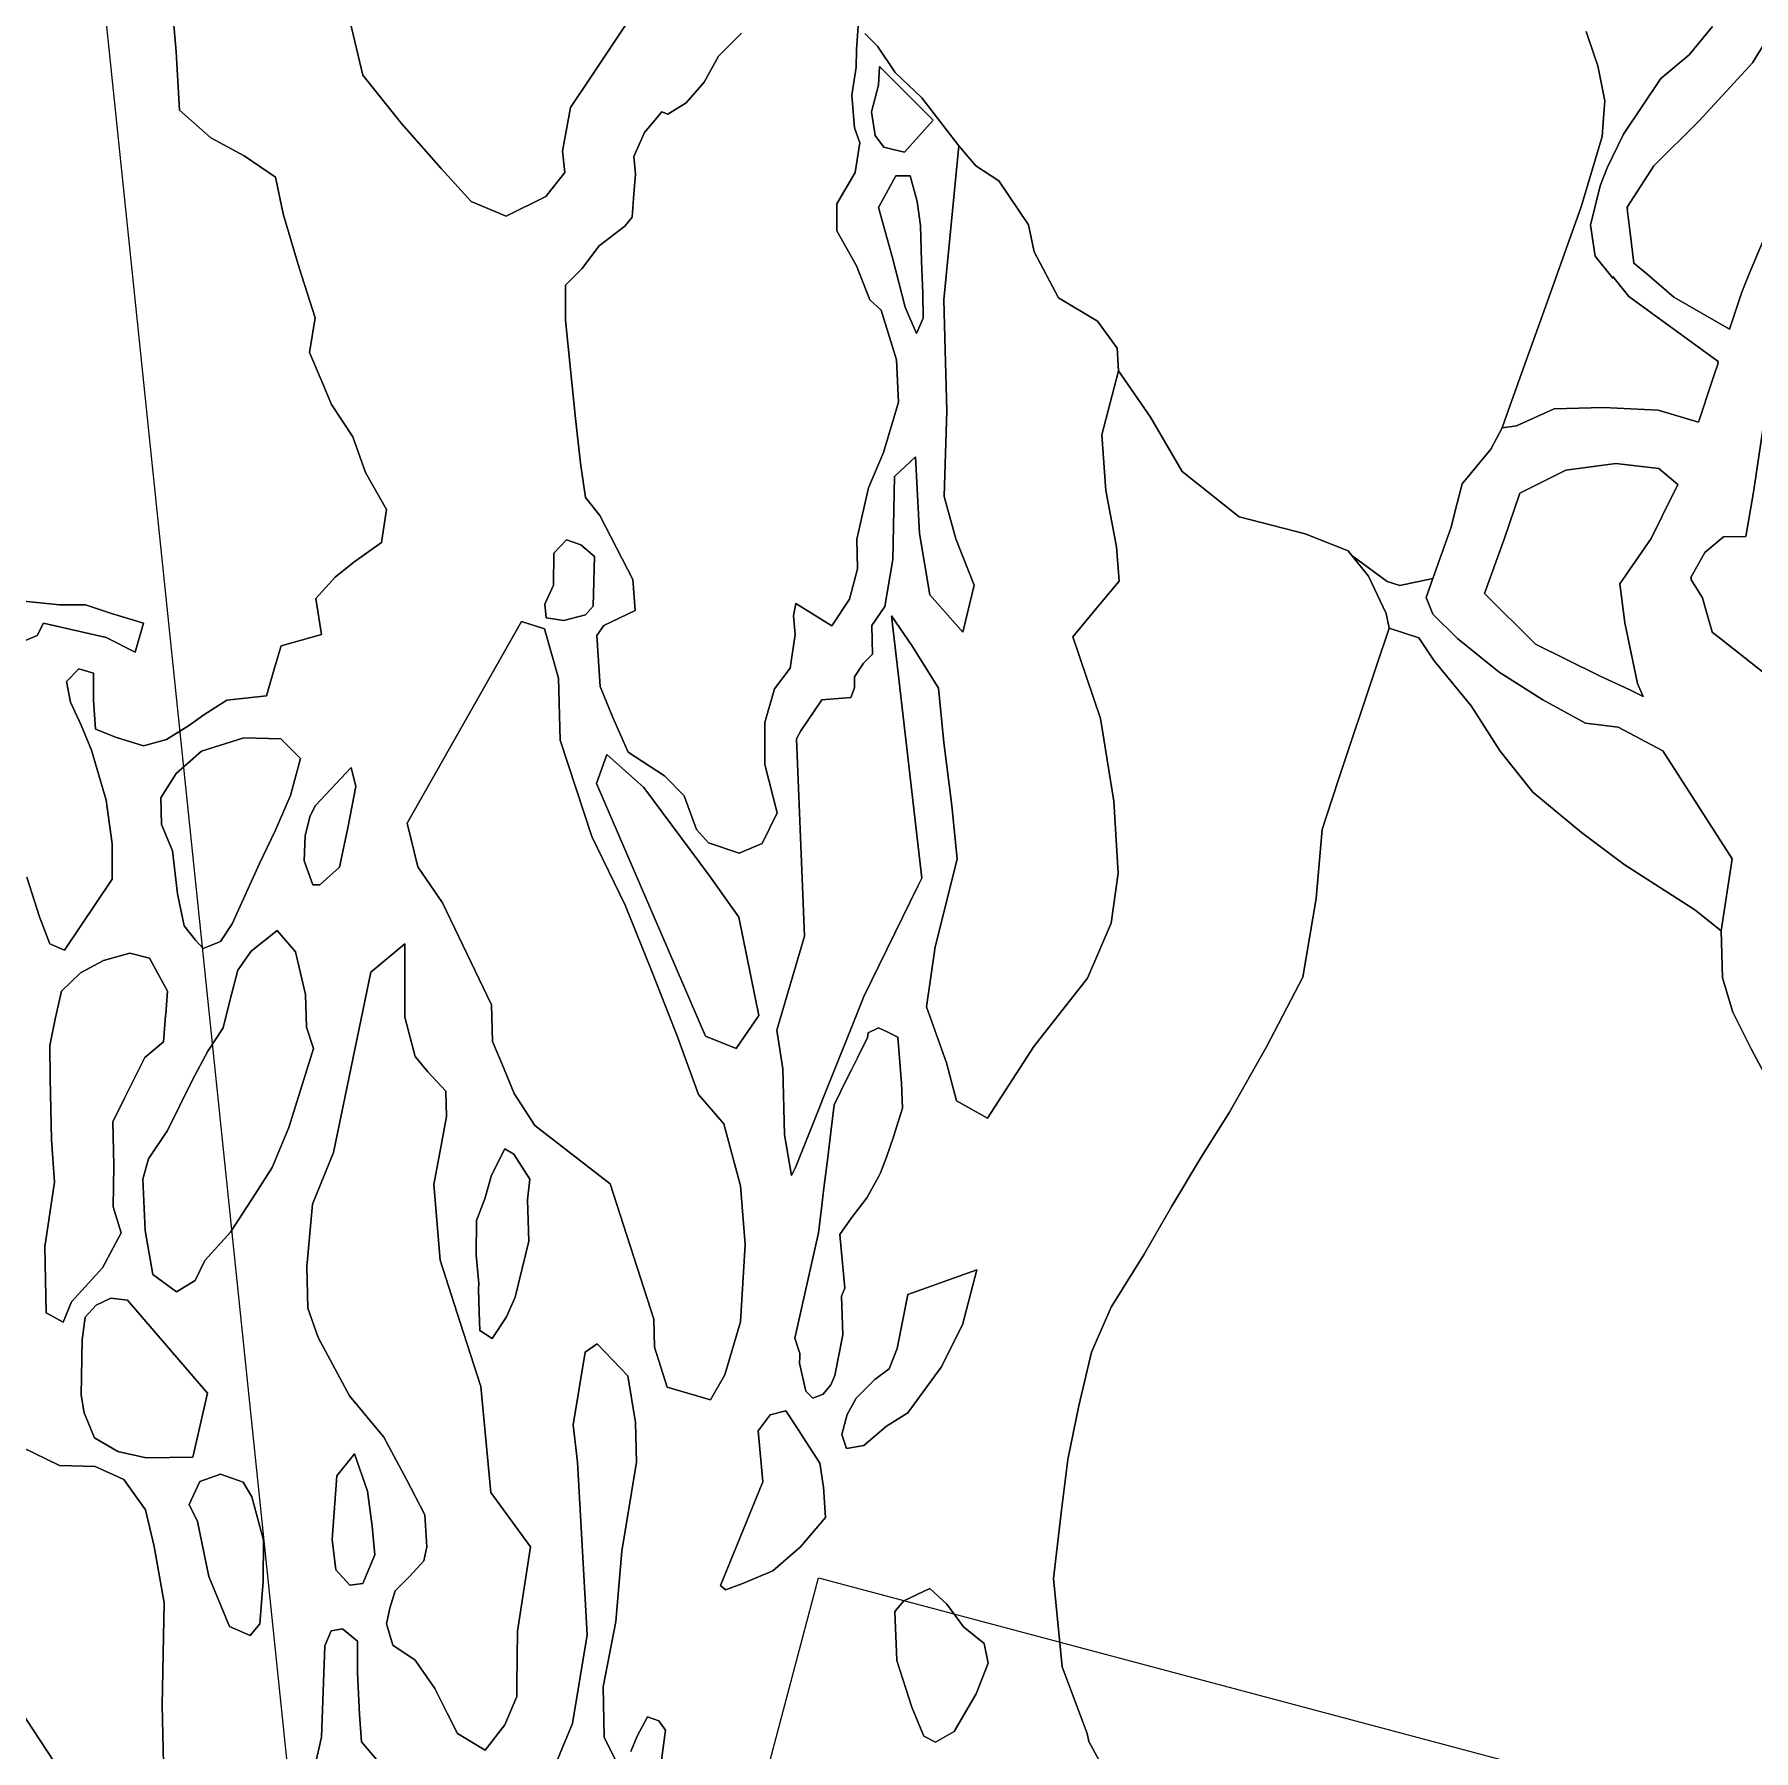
# Model space of a CAD drawing. Header units: inches. Extents: x 288635 to 1232953, y 676945 to 1655780.
# Drawn here: x 568549 to 582383, y 1561270 to 1575081 of the extents above; entities that cross this region are included whole.
import ezdxf

# ---------------------------------------------------------------- set-up
doc = ezdxf.new("R2010")
doc.units = ezdxf.units.IN
doc.header["$MEASUREMENT"] = 0
doc.layers.add('Images', color=7, linetype='Continuous')
picture_1 = doc.add_image_def('image1.jpg', size_in_pixel=(2578, 3749))
picture_2 = doc.add_image_def('image2.jpg', size_in_pixel=(2586, 3753))

msp = doc.modelspace()

# ---------------------------------------------------------------- linework, layer by layer
at = {"color": 1}
for points in [[(573843.6768, 1575966.7151), (573020.821, 1574728.4626), (572862.8752, 1574491.544), (572799.7296, 1574142.0569), (572818.7796, 1573970.6066), (572663.6328, 1573775.9607), (572663.6328, 1573775.9607), (572346.1322, 1573617.2104), (572063.1281, 1573735.6561), (571821.8276, 1574002.3567), (571504.327, 1574364.3074), (571193.1764, 1574751.6582), (571062.6555, 1575293.8592)], [(571062.6555, 1575293.8592), (571193.1764, 1574751.6582), (571504.327, 1574364.3074), (571821.8276, 1574002.3567), (572063.1281, 1573735.6561), (572346.1322, 1573617.2104), (572663.6328, 1573775.9607), (572818.7796, 1573970.6066), (572799.7296, 1574142.0569), (572862.8752, 1574491.544), (573020.821, 1574728.4626), (573843.6768, 1575966.7151)], [(569663.6377, 1575250.0629), (569690.1316, 1574940.9676), (569716.6994, 1574471.2432), (569969.5321, 1574248.8163), (570236.2327, 1574102.766), (570490.2332, 1573931.3156), (570550.1386, 1573637.8041), (570680.7336, 1573201.0642), (570807.7338, 1572801.0134), (570763.2837, 1572521.6128), (570856.4003, 1572302.1238), (570941.0841, 1572102.512), (571112.5344, 1571842.1615), (571214.1346, 1571556.4109), (571383.5777, 1571256.5493), (571341.1349, 1570991.2597), (571118.8844, 1570832.5094), (570970.2749, 1570712.8132), (570814.0838, 1570540.4088), (570814.0838, 1570540.4088), (570859.8719, 1570251.6424), (570534.073, 1570159.5973), (570483.7809, 1569991.957), (570416.7248, 1569757.2605), (570098.2081, 1569723.7324), (569913.8038, 1569606.3842), (569796.4555, 1569522.564), (569612.0512, 1569405.2158), (569427.6468, 1569354.9237), (569209.7144, 1569421.9798), (569042.074, 1569489.036), (569025.31, 1569723.7324), (569025.31, 1569941.6649), (568907.9618, 1569975.1929), (568807.3776, 1569874.6087), (568840.9056, 1569706.9684), (568924.7258, 1569522.564), (569008.546, 1569321.3956), (569125.8942, 1568919.0588), (569176.1863, 1568567.0141), (569176.1863, 1568282.0255), (568790.6135, 1567712.0484), (568673.2653, 1567762.3405), (568589.4451, 1567980.2729), (568488.8609, 1568298.7896)], [(568488.8609, 1568298.7896), (568589.4451, 1567980.2729), (568673.2653, 1567762.3405), (568790.6135, 1567712.0484), (569176.1863, 1568282.0255), (569176.1863, 1568567.0141), (569125.8942, 1568919.0588), (569008.546, 1569321.3956), (568924.7258, 1569522.564), (568840.9056, 1569706.9684), (568807.3776, 1569874.6087), (568907.9618, 1569975.1929), (569025.31, 1569941.6649), (569025.31, 1569723.7324), (569042.074, 1569489.036), (569209.7144, 1569421.9798), (569427.6468, 1569354.9237), (569612.0512, 1569405.2158), (569796.4555, 1569522.564), (569913.8038, 1569606.3842), (570098.2081, 1569723.7324), (570416.7248, 1569757.2605), (570483.7809, 1569991.957), (570534.073, 1570159.5973), (570859.8719, 1570251.6424), (570814.0838, 1570540.4088), (570970.2749, 1570712.8132), (571118.8844, 1570832.5094), (571341.1349, 1570991.2597), (571383.5777, 1571256.5493), (571214.1346, 1571556.4109), (571112.5344, 1571842.1615), (570941.0841, 1572102.512), (570856.4003, 1572302.1238), (570763.2837, 1572521.6128), (570807.7338, 1572801.0134), (570680.7336, 1573201.0642), (570550.1386, 1573637.8041), (570490.2332, 1573931.3156), (570236.2327, 1574102.766), (569969.5321, 1574248.8163), (569716.6994, 1574471.2432), (569690.1316, 1574940.9676), (569663.6377, 1575250.0629)], [(575183.1132, 1575225.6216), (575163.3102, 1574956.2344), (575162.0402, 1574816.7458), (575128.1734, 1574592.3787), (575128.1734, 1574592.3787), (575149.3401, 1574329.9115), (575191.6735, 1574207.1446), (575153.5735, 1573970.0774), (575006.6533, 1573716.0769), (575006.6533, 1573499.224), (575165.6385, 1573218.7651), (575270.5948, 1572944.5954), (575363.8415, 1572861.7094), (575485.785, 1572463.1136), (575501.66, 1572120.2129), (575381.0098, 1571716.9871), (575260.3595, 1571431.2365), (575168.2843, 1571018.4857), (575171.4593, 1570780.3602), (575107.9592, 1570535.8847), (574966.9657, 1570321.7044), (574676.9416, 1570502.2958), (574657.0978, 1570403.0768), (574670.327, 1570250.9411), (574630.6394, 1569979.7427), (574504.9621, 1569814.3777), (574425.5869, 1569543.1793), (574425.5869, 1569205.8349), (574524.8059, 1568815.5737), (574405.7431, 1568570.8336), (574220.5344, 1568491.4584), (573974.7763, 1568575.4509), (573876.5754, 1568683.2817), (573777.3564, 1568954.4802), (573618.6061, 1569113.2305), (573327.5639, 1569305.0538), (573203.6861, 1569584.6665), (573102.6676, 1569834.2215), (573075.4086, 1570242.6554), (573130.419, 1570325.171), (573384.3637, 1570445.4351), (573364.0436, 1570694.3556), (573231.9634, 1570948.3561), (573099.1555, 1571207.8705), (572982.5868, 1571353.5814), (572942.8992, 1571631.3945), (572903.2116, 1571988.5827), (572863.524, 1572385.4585), (572823.8365, 1572782.3343), (572823.8365, 1573062.3812), (572954.5736, 1573194.6731), (573094.8031, 1573379.8818), (573300.0874, 1573536.3983), (573359.3869, 1573610.0698), (573372.6161, 1573797.9243), (573385.8453, 1573956.6747), (573373.3251, 1574098.0589), (573458.8377, 1574290.4623), (573598.531, 1574458.0942), (573645.1375, 1574438.2173), (573793.3045, 1574530.8216), (573938.8256, 1574697.5095), (574055.2425, 1574906.5307), (574237.8054, 1575091.7394)], [(574237.8054, 1575091.7394), (574055.2425, 1574906.5307), (573938.8256, 1574697.5095), (573793.3045, 1574530.8216), (573645.1375, 1574438.2173), (573598.531, 1574458.0942), (573458.8377, 1574290.4623), (573373.3251, 1574098.0589), (573385.8453, 1573956.6747), (573372.6161, 1573797.9243), (573359.3869, 1573610.0698), (573300.0874, 1573536.3983), (573094.8031, 1573379.8818), (572954.5736, 1573194.6731), (572823.8365, 1573062.3812), (572823.8365, 1572782.3343), (572863.524, 1572385.4585), (572903.2116, 1571988.5827), (572942.8992, 1571631.3945), (572982.5868, 1571353.5814), (573099.1555, 1571207.8705), (573231.9634, 1570948.3561), (573364.0436, 1570694.3556), (573384.3637, 1570445.4351), (573130.419, 1570325.171), (573075.4086, 1570242.6554), (573102.6676, 1569834.2215), (573203.6861, 1569584.6665), (573327.5639, 1569305.0538), (573618.6061, 1569113.2305), (573777.3564, 1568954.4802), (573876.5754, 1568683.2817), (573974.7763, 1568575.4509), (574220.5344, 1568491.4584), (574405.7431, 1568570.8336), (574524.8059, 1568815.5737), (574425.5869, 1569205.8349), (574425.5869, 1569543.1793), (574504.9621, 1569814.3777), (574630.6394, 1569979.7427), (574670.327, 1570250.9411), (574657.0978, 1570403.0768), (574676.9416, 1570502.2958), (574966.9657, 1570321.7044), (575107.9592, 1570535.8847), (575171.4593, 1570780.3602), (575168.2843, 1571018.4857), (575260.3595, 1571431.2365), (575381.0098, 1571716.9871), (575501.66, 1572120.2129), (575485.785, 1572463.1136), (575363.8415, 1572861.7094), (575270.5948, 1572944.5954), (575165.6385, 1573218.7651), (575006.6533, 1573499.224), (575006.6533, 1573716.0769), (575153.5735, 1573970.0774), (575191.6735, 1574207.1446), (575149.3401, 1574329.9115), (575128.1734, 1574592.3787), (575162.0402, 1574816.7458), (575163.3102, 1574956.2344), (575183.1132, 1575225.6216)], [(582504.4493, 1566652.1278), (582363.4169, 1566916.383), (582215.616, 1567212.7983), (582131.5405, 1567488.1087), (582121.6829, 1567866.9286), (582209.2623, 1568444.9581), (581652.9868, 1569316.6383), (581292.797, 1569505.4253), (581030.8965, 1569537.6124), (580686.8576, 1569726.7016), (580336.3639, 1569947.7173), (579999.0194, 1570218.9158), (579801.6246, 1570413.9689), (579747.1055, 1570548.886), (579801.629, 1570701.8468), (579948.8843, 1571114.9583), (579977.1261, 1571225.348), (580038.5114, 1571465.2871), (580269.7809, 1571742.7944), (580360.6316, 1571915.8339), (580475.2179, 1571931.3188), (580777.7941, 1572067.1602), (581174.6699, 1572077.7436), (581613.8791, 1572056.5769), (581938.7374, 1571959.8311), (582049.9996, 1572293.6177), (582063.4238, 1572333.8903), (582097.4877, 1572436.0821), (582093.8708, 1572438.7124), (582097.4877, 1572449.563), (581970.14, 1572542.1726), (581378.9286, 1572972.1124), (581249.7531, 1573133.2019), (581252.1465, 1573116.7363), (581249.7531, 1573119.721), (581109.0531, 1573295.1821), (581071.7009, 1573544.5515), (581149.3455, 1573861.8581), (581205.0358, 1574008.1148), (581337.0502, 1574277.3593), (581635.1834, 1574726.3551), (581863.7839, 1574916.8555), (582052.3992, 1575145.015)], [(575230.9378, 1575088.8438), (575332.538, 1574985.5503), (575476.4716, 1574775.5765), (575689.8609, 1574569.7816), (575988.7231, 1574182.9899), (575866.4816, 1572944.786), (575877.7472, 1572539.3498), (575891.266, 1572052.8261), (575869.8738, 1571362.4579), (575965.0192, 1571022.3246), (576112.493, 1570649.3675), (576020.2082, 1570269.7486), (575754.7583, 1570570.8721), (575672.4559, 1571065.6119), (575638.1993, 1571681.6587), (575471.2257, 1571522.7694), (575455.5331, 1570853.9181), (575393.5073, 1570477.9356), (575288.6849, 1570322.7949), (575292.1321, 1570092.8523), (575220.6945, 1570021.4146), (575149.2568, 1569910.2894), (575149.2568, 1569822.9767), (575117.5068, 1569743.6016), (574885.6452, 1569726.2829), (574716.4359, 1569475.8474), (574682.4457, 1569411.9835), (574745.9458, 1567824.4804), (574522.4605, 1567068.0686), (574571.1411, 1566755.1268), (574584.6177, 1566224.3405), (574640.1122, 1565898.3099), (574673.76, 1565962.7443), (574861.5835, 1566431.701), (574894.487, 1566513.9268), (575118.5744, 1567074.5333), (575145.4221, 1567141.6876), (575197.2347, 1567271.4308), (575224.2527, 1567338.5224), (575657.9973, 1568225.7273), (575689.981, 1568290.9946), (575500.2164, 1569940.9584), (575447.1103, 1570402.7047), (575616.2011, 1570155.4432), (575822.9432, 1569820.9209), (575867.3932, 1569382.7701), (575930.8934, 1568874.7691), (575975.3435, 1568442.9682), (575797.5431, 1567738.1168), (575727.693, 1567255.5158), (575889.3729, 1566805.6606), (575968.9935, 1566498.5943), (576218.7606, 1566358.894), (576591.2947, 1566934.6285), (577023.0956, 1567484.9629), (577213.5959, 1567929.4638), (577268.6294, 1568331.6313), (577234.7626, 1568911.5991), (577128.9291, 1569576.2338), (576905.2423, 1570231.6038), (577124.9148, 1570498.2008), (577277.0961, 1570681.136), (577255.9294, 1570956.3032), (577171.2625, 1571409.2708), (577138.8196, 1571859.4398), (577273.5022, 1572373.1977), (577531.2866, 1572001.2048), (577785.2871, 1571564.3239), (578242.488, 1571198.5632), (578775.8891, 1571061.4029), (579121.3298, 1570924.2426), (579150.4944, 1570887.7869), (579283.8901, 1570721.0422), (579426.1304, 1570421.3216), (579449.7053, 1570303.4694), (579345.9438, 1569991.5142), (579043.965, 1569083.6258), (578946.1369, 1568789.5091), (578910.6851, 1568681.5068), (578864.2047, 1568127.6378), (578756.2545, 1567492.6365), (578464.1539, 1566933.8354), (578165.7033, 1566406.7844), (577937.1028, 1566044.8337), (577702.1524, 1565651.1329), (577479.9019, 1565263.7821), (577213.2014, 1564838.3312), (577054.4511, 1564476.3805), (576952.8509, 1564044.5797), (576863.9507, 1563612.7788), (576814.0297, 1563203.9445), (576749.6504, 1562653.9269), (576819.5006, 1561942.7254), (577021.1359, 1561408.5913), (577032.7135, 1561343.7568), (577365.7644, 1560730.3828)], [(581035.2421, 1575104.1714), (581103.1689, 1574905.2428), (581129.885, 1574827.0028), (581140.8017, 1574774.0578), (581187.0246, 1574545.9829), (581178.3256, 1574443.7708), (581164.25, 1574259.8702), (580996.07, 1573692.8792), (580805.6557, 1573160.5637), (580694.8414, 1572850.7751), (580683.9825, 1572822.5921), (580542.1625, 1572428.0901), (580398.2305, 1572021.9329), (580360.6316, 1571915.8339), (580269.7809, 1571742.7944), (580038.5114, 1571465.2871), (579977.1261, 1571225.348), (579948.8843, 1571114.9583), (579801.629, 1570701.8468), (579801.629, 1570701.8468), (579535.4459, 1570645.4136), (579433.8457, 1570679.2803), (579150.4944, 1570887.7869), (579121.3298, 1570924.2426), (578775.8891, 1571061.4029), (578242.488, 1571198.5632), (577785.2871, 1571564.3239), (577531.2866, 1572001.2048), (577273.5022, 1572373.1977), (577262.046, 1572554.9259), (577104.5657, 1572773.3663), (576789.6051, 1572961.3267), (576593.2533, 1573330.6639), (576547.6889, 1573547.355), (576310.792, 1573903.4121), (576124.6369, 1574022.1026), (575988.7231, 1574182.9899), (575689.8609, 1574569.7816), (575476.4716, 1574775.5765), (575332.538, 1574985.5503), (575230.9378, 1575088.8438)], [(582494.3829, 1575048.6207), (582372.7056, 1574851.7161), (582349.475, 1574826.4357), (581940.9047, 1574381.8152), (581579.5303, 1574022.3286), (581366.2286, 1573689.6638), (581367.6302, 1573678.3688), (581366.2286, 1573676.1829), (581389.9816, 1573484.762), (581420.2037, 1573241.207), (581522.9511, 1573152.7018), (581522.9511, 1573152.7018), (581740.8793, 1572964.9815), (582188.7466, 1572709.8588), (582287.9881, 1573007.5832), (582347.9284, 1573152.7018), (582469.3856, 1573446.7561)], [(582465.8391, 1571953.6409), (582381.1723, 1571398.0148), (582320.4907, 1571038.982), (582139.4559, 1571037.2517), (581990.6275, 1570911.5744), (581878.1794, 1570709.8292), (581882.1301, 1570703.4363), (581878.1794, 1570696.3483), (581970.401, 1570547.1158), (581970.4874, 1570546.9533), (582003.4177, 1570431.6973), (582025.0351, 1570356.0364), (582045.9244, 1570282.924), (582049.8626, 1570269.1402), (582121.6789, 1570212.713), (582605.4816, 1569832.5814)], [(568170.3443, 1570075.7771), (568572.6811, 1570243.4175), (568622.9732, 1570344.0017), (569125.8942, 1570226.6534), (569360.5907, 1570109.3052), (569427.6468, 1570344.0017), (569169.4305, 1570419.7586), (568959.8801, 1570489.6087), (568750.3297, 1570489.6087), (568596.9631, 1570505.1432), (568462.9917, 1570518.7131)], [(568462.9917, 1570518.7131), (568596.9631, 1570505.1432), (568750.3297, 1570489.6087), (568959.8801, 1570489.6087), (569169.4305, 1570419.7586), (569427.6468, 1570344.0017), (569360.5907, 1570109.3052), (569125.8942, 1570226.6534), (568622.9732, 1570344.0017), (568572.6811, 1570243.4175), (568170.3443, 1570075.7771)], [(577365.7644, 1560730.3828), (577032.7135, 1561343.7568), (577021.1359, 1561408.5913), (576819.5006, 1561942.7254), (576749.6504, 1562653.9269), (576814.0297, 1563203.9445), (576863.9507, 1563612.7788), (576952.8509, 1564044.5797), (577054.4511, 1564476.3805), (577213.2014, 1564838.3312), (577479.9019, 1565263.7821), (577702.1524, 1565651.1329), (577937.1028, 1566044.8337), (578165.7033, 1566406.7844), (578464.1539, 1566933.8354), (578756.2545, 1567492.6365), (578864.2047, 1568127.6378), (578910.6851, 1568681.5068), (578946.1369, 1568789.5091), (579043.965, 1569083.6258), (579345.9438, 1569991.5142), (579449.7053, 1570303.4694), (579688.1334, 1570225.5304), (579811.7153, 1570039.175), (580111.4676, 1569676.5189), (580342.9785, 1569312.7161), (580607.5623, 1568981.9863), (580997.8235, 1568657.871), (581341.7825, 1568399.9018), (581910.6378, 1568036.0989), (582121.6829, 1567866.9286), (582131.5405, 1567488.1087), (582215.616, 1567212.7983), (582363.4169, 1566916.383), (582504.4493, 1566652.1278)], [(572680.9161, 1561010.3958), (572879.354, 1561486.6467), (572998.4167, 1562201.0232), (572919.0416, 1563590.0884), (572885.109, 1563891.0644), (572980.3592, 1564475.2655), (573077.7919, 1564542.5903), (573323.2599, 1564284.7651), (573386.76, 1563910.1144), (573395.2925, 1563590.0884), (573276.2298, 1562875.712), (573228.9847, 1562308.7716), (573126.4095, 1561782.8601), (573132.7595, 1561376.4593), (573132.7595, 1561376.4593), (573221.6597, 1561198.659)], [(573221.6597, 1561198.659), (573132.7595, 1561376.4593), (573126.4095, 1561782.8601), (573228.9847, 1562308.7716), (573276.2298, 1562875.712), (573395.2925, 1563590.0884), (573386.76, 1563910.1144), (573323.2599, 1564284.7651), (573077.7919, 1564542.5903), (572980.3592, 1564475.2655), (572885.109, 1563891.0644), (572919.0416, 1563590.0884), (572998.4167, 1562201.0232), (572879.354, 1561486.6467), (572680.9161, 1561010.3958)], [(568707.334, 1561179.8577), (568482.4075, 1561523.4826), (568117.2817, 1562293.4216), (567680.7184, 1563166.5484), (567529.9056, 1563571.3617), (567617.2182, 1563706.2994), (567895.0313, 1563809.4872), (568252.2195, 1563777.7371), (568442.7199, 1563714.237), (568752.283, 1563563.4242), (569038.0336, 1563555.4866), (569268.2215, 1563452.2989), (569442.8469, 1563206.2359), (569514.2845, 1562912.5479), (569593.6597, 1562460.1095), (569577.7847, 1561634.6078), (569593.6597, 1560928.1689)], [(569593.6597, 1560928.1689), (569577.7847, 1561634.6078), (569593.6597, 1562460.1095), (569514.2845, 1562912.5479), (569442.8469, 1563206.2359), (569268.2215, 1563452.2989), (569038.0336, 1563555.4866), (568752.283, 1563563.4242), (568442.7199, 1563714.237), (568252.2195, 1563777.7371), (567895.0313, 1563809.4872), (567617.2182, 1563706.2994), (567529.9056, 1563571.3617), (567680.7184, 1563166.5484), (568117.2817, 1562293.4216), (568482.4075, 1561523.4826), (568707.334, 1561179.8577)], [(573348.6599, 1561262.1591), (573398.6366, 1561385.7999), (573482.0102, 1561541.5597), (573574.647, 1561509.0072), (573628.0605, 1561433.6094), (573596.3104, 1561192.309)], [(573596.3104, 1561192.309), (573628.0605, 1561433.6094), (573574.647, 1561509.0072), (573574.647, 1561509.0072), (573482.0102, 1561541.5597), (573398.6366, 1561385.7999), (573348.6599, 1561262.1591)]]:
    msp.add_lwpolyline(points, dxfattribs=at)
at = {"color": 1, "ltscale": 3}
for points in [[(582052.3992, 1575145.015), (581863.7839, 1574916.8555), (581635.1834, 1574726.3551), (581337.0502, 1574277.3593), (581205.0358, 1574008.1148), (581149.3455, 1573861.8581), (581071.7009, 1573544.5515), (581109.0531, 1573295.1821), (581249.7531, 1573119.721), (581252.1465, 1573116.7363), (581249.7531, 1573133.2019), (581378.9286, 1572972.1124), (581970.14, 1572542.1726), (582097.4877, 1572449.563), (582093.8708, 1572438.7124), (582097.4877, 1572436.0821), (582063.4238, 1572333.8903), (582049.9996, 1572293.6177), (581938.7374, 1571959.8311), (581613.8791, 1572056.5769), (581174.6699, 1572077.7436), (580777.7941, 1572067.1602), (580475.2179, 1571931.3188), (580360.6316, 1571915.8339), (580398.2305, 1572021.9329), (580542.1625, 1572428.0901), (580683.9825, 1572822.5921), (580694.8414, 1572850.7751), (580805.6557, 1573160.5637), (580996.07, 1573692.8792), (581164.25, 1574259.8702), (581178.3256, 1574443.7708), (581187.0246, 1574545.9829), (581140.8017, 1574774.0578), (581129.885, 1574827.0028), (581103.1689, 1574905.2428), (581035.2421, 1575104.1714)], [(582469.3856, 1573446.7561), (582347.9284, 1573152.7018), (582287.9881, 1573007.5832), (582188.7466, 1572709.8588), (581740.8793, 1572964.9815), (581522.9511, 1573152.7018), (581420.2037, 1573241.207), (581389.9816, 1573484.762), (581366.2286, 1573676.1829), (581367.6302, 1573678.3688), (581366.2286, 1573689.6638), (581579.5303, 1574022.3286), (581940.9047, 1574381.8152), (582349.475, 1574826.4357), (582372.7056, 1574851.7161), (582494.3829, 1575048.6207)], [(582605.4816, 1569832.5814), (582121.6789, 1570212.713), (582049.8626, 1570269.1402), (582045.9244, 1570282.924), (582025.0351, 1570356.0364), (582003.4177, 1570431.6973), (581970.4874, 1570546.9533), (581970.401, 1570547.1158), (581878.1794, 1570696.3483), (581882.1301, 1570703.4363), (581878.1794, 1570709.8292), (581990.6275, 1570911.5744), (582139.4559, 1571037.2517), (582320.4907, 1571038.982), (582381.1723, 1571398.0148), (582465.8391, 1571953.6409)]]:
    msp.add_lwpolyline(points, dxfattribs=at)
at = {"color": 1}
for points in [[(575782.4703, 1574391.5448), (575550.318, 1574134.4009), (575471.4194, 1574153.1823), (575385.6664, 1574173.5953), (575313.6996, 1574266.7289), (575286.1829, 1574457.2292), (575342.6857, 1574671.0427), (575349.683, 1574823.4133), (575782.4703, 1574391.5448)], [(575782.4703, 1574391.5448), (575349.683, 1574823.4133), (575342.6857, 1574671.0427), (575286.1829, 1574457.2292), (575313.6996, 1574266.7289), (575385.6664, 1574173.5953), (575471.4194, 1574153.1823), (575550.318, 1574134.4009), (575782.4703, 1574391.5448)], [(577124.9148, 1570498.2008), (576905.2423, 1570231.6038), (577128.9291, 1569576.2338), (577234.7626, 1568911.5991), (577268.6294, 1568331.6313), (577213.5959, 1567929.4638), (577023.0956, 1567484.9629), (576591.2947, 1566934.6285), (576218.7606, 1566358.894), (575968.9935, 1566498.5943), (575889.3729, 1566805.6606), (575727.693, 1567255.5158), (575797.5431, 1567738.1168), (575975.3435, 1568442.9682), (575930.8934, 1568874.7691), (575867.3932, 1569382.7701), (575822.9432, 1569820.9209), (575616.2011, 1570155.4432), (575447.1103, 1570402.7047), (575500.2164, 1569940.9584), (575689.981, 1568290.9946), (575657.9973, 1568225.7273), (575224.2527, 1567338.5224), (575197.2347, 1567271.4308), (575145.4221, 1567141.6876), (575118.5744, 1567074.5333), (574894.487, 1566513.9268), (574861.5835, 1566431.701), (574673.76, 1565962.7443), (574640.1122, 1565898.3099), (574584.6177, 1566224.3405), (574571.1411, 1566755.1268), (574522.4605, 1567068.0686), (574745.9458, 1567824.4804), (574682.4457, 1569411.9835), (574716.4359, 1569475.8474), (574885.6452, 1569726.2829), (575117.5068, 1569743.6016), (575149.2568, 1569822.9767), (575149.2568, 1569910.2894), (575220.6945, 1570021.4146), (575292.1321, 1570092.8523), (575288.6849, 1570322.7949), (575393.5073, 1570477.9356), (575455.5331, 1570853.9181), (575471.2257, 1571522.7694), (575638.1993, 1571681.6587), (575672.4559, 1571065.6119), (575754.7583, 1570570.8721), (576020.2082, 1570269.7486), (576112.493, 1570649.3675), (575965.0192, 1571022.3246), (575869.8738, 1571362.4579), (575891.266, 1572052.8261), (575877.7472, 1572539.3498), (575866.4816, 1572944.786), (575988.7231, 1574182.9899), (576124.6369, 1574022.1026), (576310.792, 1573903.4121), (576547.6889, 1573547.355), (576593.2533, 1573330.6639), (576789.6051, 1572961.3267), (577104.5657, 1572773.3663), (577262.046, 1572554.9259), (577273.5022, 1572373.1977), (577138.8196, 1571859.4398), (577171.2625, 1571409.2708), (577255.9294, 1570956.3032), (577277.0961, 1570681.136), (577124.9148, 1570498.2008)], [(575700.2199, 1572797.5196), (575647.3032, 1572673.1652), (575557.3446, 1572884.8323), (575454.1569, 1573281.7081), (575342.238, 1573688.6381), (575481.9382, 1573942.6386), (575597.0322, 1573943.1677), (575652.5948, 1573736.7923), (575679.0532, 1573543.6461), (575686.9907, 1573255.2497), (575697.5741, 1572998.6034), (575700.2199, 1572797.5196)], [(575652.5948, 1573736.7923), (575597.0322, 1573943.1677), (575481.9382, 1573942.6386), (575342.238, 1573688.6381), (575454.1569, 1573281.7081), (575557.3446, 1572884.8323), (575647.3032, 1572673.1652), (575700.2199, 1572797.5196), (575697.5741, 1572998.6034), (575686.9907, 1573255.2497), (575679.0532, 1573543.6461), (575652.5948, 1573736.7923)], [(581386.9275, 1569805.17), (581494.2365, 1569753.2017), (581448.4847, 1569856.3747), (581347.8453, 1570346.0634), (581305.5119, 1570658.2724), (581559.5124, 1571023.3981), (581644.1793, 1571198.0235), (581772.0495, 1571459.7676), (581619.5956, 1571588.1373), (581273.5278, 1571627.5903), (580872.1462, 1571574.9081), (580501.7288, 1571389.6994), (580376.0514, 1571019.282), (580217.3011, 1570582.7186), (580627.4061, 1570172.6136), (581136.73, 1569921.259), (581386.9275, 1569805.17)], [(581448.4847, 1569856.3747), (581494.2365, 1569753.2017), (581386.9275, 1569805.17), (581136.73, 1569921.259), (580627.4061, 1570172.6136), (580217.3011, 1570582.7186), (580376.0514, 1571019.282), (580501.7288, 1571389.6994), (580872.1462, 1571574.9081), (581273.5278, 1571627.5903), (581619.5956, 1571588.1373), (581772.0495, 1571459.7676), (581644.1793, 1571198.0235), (581559.5124, 1571023.3981), (581305.5119, 1570658.2724), (581347.8453, 1570346.0634), (581448.4847, 1569856.3747)], [(572983.0429, 1570409.8751), (572810.3225, 1570364.155), (572722.2237, 1570376.7405), (572668.0822, 1570384.475), (572657.9222, 1570496.2352), (572725.4029, 1570648.4404), (572728.4091, 1570905.3647), (572830.6426, 1571014.3963), (572947.4828, 1570973.7562), (573056.5143, 1570878.8598), (573044.7854, 1570480.0757), (572983.0429, 1570409.8751)], [(572722.2237, 1570376.7405), (572810.3225, 1570364.155), (572983.0429, 1570409.8751), (573044.7854, 1570480.0757), (573056.5143, 1570878.8598), (572947.4828, 1570973.7562), (572830.6426, 1571014.3963), (572728.4091, 1570905.3647), (572725.4029, 1570648.4404), (572657.9222, 1570496.2352), (572668.0822, 1570384.475), (572722.2237, 1570376.7405)], [(579433.8457, 1570679.2803), (579535.4459, 1570645.4136), (579801.629, 1570701.8468), (579747.1055, 1570548.886), (579801.6246, 1570413.9689), (579999.0194, 1570218.9158), (580336.3639, 1569947.7173), (580686.8576, 1569726.7016), (581030.8965, 1569537.6124), (581292.797, 1569505.4253), (581652.9868, 1569316.6383), (582209.2623, 1568444.9581), (582121.6829, 1567866.9286), (581910.6378, 1568036.0989), (581341.7825, 1568399.9018), (580997.8235, 1568657.871), (580607.5623, 1568981.9863), (580342.9785, 1569312.7161), (580111.4676, 1569676.5189), (579811.7153, 1570039.175), (579688.1334, 1570225.5304), (579449.7053, 1570303.4694), (579426.1304, 1570421.3216), (579283.8901, 1570721.0422), (579150.4944, 1570887.7869), (579433.8457, 1570679.2803)], [(574105.7779, 1564293.4367), (573989.5217, 1564092.1922), (573640.271, 1564193.7924), (573538.6708, 1564517.643), (573533.7807, 1564742.6177), (573182.6949, 1565830.9837), (572575.5036, 1566300.177), (572409.5592, 1566558.5636), (572309.5682, 1566797.936), (572234.9339, 1566976.6061), (572227.5194, 1567271.9211), (571833.3172, 1568093.1757), (571633.667, 1568381.1936), (571548.4236, 1568734.1862), (572468.3185, 1570355.3677), (572654.4316, 1570296.4721), (572765.5568, 1569899.5963), (572780.2698, 1569402.1832), (573033.947, 1568627.0583), (573303.7204, 1568073.6502), (573525.9708, 1567521.199), (573722.8212, 1567013.198), (573894.2715, 1566549.6471), (574097.472, 1566314.6966), (574231.1681, 1565815.7109), (574268.9223, 1565343.1447), (574230.8222, 1564720.8434), (574105.7779, 1564293.4367)], [(572468.3185, 1570355.3677), (571548.4236, 1568734.1862), (571633.667, 1568381.1936), (571833.3172, 1568093.1757), (572227.5194, 1567271.9211), (572234.9339, 1566976.6061), (572309.5682, 1566797.936), (572409.5592, 1566558.5636), (572575.5036, 1566300.177), (573182.6949, 1565830.9837), (573533.7807, 1564742.6177), (573538.6708, 1564517.643), (573640.271, 1564193.7924), (573989.5217, 1564092.1922), (574105.7779, 1564293.4367), (574230.8222, 1564720.8434), (574268.9223, 1565343.1447), (574231.1681, 1565815.7109), (574097.472, 1566314.6966), (573894.2715, 1566549.6471), (573722.8212, 1567013.198), (573525.9708, 1567521.199), (573303.7204, 1568073.6502), (573033.947, 1568627.0583), (572780.2698, 1569402.1832), (572765.5568, 1569899.5963), (572654.4316, 1570296.4721), (572468.3185, 1570355.3677)], [(570047.8969, 1567781.2872), (569907.1383, 1567723.6079), (569846.8131, 1567791.8705), (569754.738, 1567907.7583), (569700.7628, 1568163.3463), (569681.6854, 1568326.2607), (569660.102, 1568510.5748), (569571.5136, 1568721.4859), (569567.5449, 1568935.7989), (569690.5764, 1569134.2368), (569892.983, 1569312.8309), (570234.2962, 1569419.9873), (570531.953, 1569412.0498), (570691.1496, 1569252.8506), (570608.8147, 1568956.0395), (570486.0477, 1568672.4056), (570361.1642, 1568409.9384), (570141.0304, 1567923.1041), (570047.8969, 1567781.2872)], [(570047.8969, 1567781.2872), (570141.0304, 1567923.1041), (570361.1642, 1568409.9384), (570486.0477, 1568672.4056), (570608.8147, 1568956.0395), (570691.1496, 1569252.8506), (570531.953, 1569412.0498), (570234.2962, 1569419.9873), (569892.983, 1569312.8309), (569690.5764, 1569134.2368), (569567.5449, 1568935.7989), (569571.5136, 1568721.4859), (569660.102, 1568510.5748), (569681.6854, 1568326.2607), (569700.7628, 1568163.3463), (569754.738, 1567907.7583), (569846.8131, 1567791.8705), (569907.1383, 1567723.6079), (570047.8969, 1567781.2872)], [(571003.8384, 1568378.7176), (570845.0881, 1568235.8423), (570790.0546, 1568237.1652), (570719.4107, 1568428.9885), (570727.8774, 1568634.3056), (570768.0941, 1568790.9392), (570810.2123, 1568875.0248), (571096.9719, 1569181.2004), (571134.8074, 1569029.5939), (571071.3073, 1568696.2182), (571003.8384, 1568378.7176)], [(570790.0546, 1568237.1652), (570845.0881, 1568235.8423), (571003.8384, 1568378.7176), (571071.3073, 1568696.2182), (571134.8074, 1569029.5939), (571096.9719, 1569181.2004), (570810.2123, 1568875.0248), (570768.0941, 1568790.9392), (570727.8774, 1568634.3056), (570719.4107, 1568428.9885), (570790.0546, 1568237.1652)], [(574378.2833, 1567184.3702), (574196.3819, 1566919.7863), (573948.3345, 1567019.0053), (573071.9005, 1569052.9937), (573154.5829, 1569284.5046), (573452.2398, 1569019.9207), (573981.4075, 1568308.8516), (574217.7694, 1567977.077), (574378.2833, 1567184.3702)], [(573948.3345, 1567019.0053), (574196.3819, 1566919.7863), (574378.2833, 1567184.3702), (574217.7694, 1567977.077), (573981.4075, 1568308.8516), (573452.2398, 1569019.9207), (573154.5829, 1569284.5046), (573071.9005, 1569052.9937), (573948.3345, 1567019.0053)], [(569841.8654, 1565053.9104), (569693.037, 1564961.3061), (569501.2137, 1565100.2126), (569441.6823, 1565454.0935), (569421.8385, 1565867.5058), (569468.1407, 1566032.8707), (569620.2764, 1566261.0743), (569818.7143, 1566661.2574), (569944.3917, 1566899.3829), (570068.4432, 1567086.6349), (570122.3243, 1567303.9316), (570185.8244, 1567551.5821), (570293.7747, 1567703.9824), (570503.3251, 1567869.0827), (570649.3754, 1567697.6324), (570731.9255, 1567354.7317), (570739.2508, 1567092.3824), (570794.3273, 1566919.285), (570595.8894, 1566284.2837), (570463.6375, 1565963.4175), (570324.731, 1565748.4431), (570126.2931, 1565440.8643), (569921.2006, 1565212.7191), (569841.8654, 1565053.9104)], [(570293.7747, 1567703.9824), (570185.8244, 1567551.5821), (570122.3243, 1567303.9316), (570068.4432, 1567086.6349), (569944.3917, 1566899.3829), (569818.7143, 1566661.2574), (569620.2764, 1566261.0743), (569468.1407, 1566032.8707), (569421.8385, 1565867.5058), (569441.6823, 1565454.0935), (569501.2137, 1565100.2126), (569693.037, 1564961.3061), (569841.8654, 1565053.9104), (569921.2006, 1565212.7191), (570126.2931, 1565440.8643), (570324.731, 1565748.4431), (570463.6375, 1565963.4175), (570595.8894, 1566284.2837), (570794.3273, 1566919.285), (570739.2508, 1567092.3824), (570731.9255, 1567354.7317), (570649.3754, 1567697.6324), (570503.3251, 1567869.0827), (570293.7747, 1567703.9824)], [(568849.0255, 1564879.8804), (568779.5722, 1564717.8228), (568643.973, 1564793.8906), (568634.0511, 1565323.0584), (568712.3228, 1565844.7847), (568686.9679, 1566186.2632), (568677.046, 1566679.0507), (568673.7387, 1566943.6345), (568720.0409, 1567168.5308), (568768.8125, 1567382.5792), (568920.9482, 1567528.1003), (569106.1569, 1567627.3192), (569317.824, 1567686.8506), (569476.5743, 1567647.163), (569620.6843, 1567380.4625), (569606.197, 1567195.0246), (569605.1356, 1567181.4385), (569588.9343, 1566974.0617), (569437.6645, 1566846.4962), (569328.1502, 1566627.4677), (569273.8341, 1566518.8355), (569179.8539, 1566330.8752), (569188.8835, 1565977.1097), (569183.4146, 1565645.9937), (569248.775, 1565436.8403), (569097.0729, 1565154.3862), (568849.0255, 1564879.8804)], [(568643.973, 1564793.8906), (568779.5722, 1564717.8228), (568849.0255, 1564879.8804), (569097.0729, 1565154.3862), (569248.775, 1565436.8403), (569183.4146, 1565645.9937), (569188.8835, 1565977.1097), (569179.8539, 1566330.8752), (569273.8341, 1566518.8355), (569328.1502, 1566627.4677), (569437.6645, 1566846.4962), (569588.9343, 1566974.0617), (569605.1356, 1567181.4385), (569606.197, 1567195.0246), (569620.6843, 1567380.4625), (569476.5743, 1567647.163), (569317.824, 1567686.8506), (569106.1569, 1567627.3192), (568920.9482, 1567528.1003), (568768.8125, 1567382.5792), (568720.0409, 1567168.5308), (568673.7387, 1566943.6345), (568677.046, 1566679.0507), (568686.9679, 1566186.2632), (568712.3228, 1565844.7847), (568634.0511, 1565323.0584), (568643.973, 1564793.8906)], [(572335.9961, 1561476.4368), (572177.2458, 1561273.2363), (571954.9953, 1561406.5866), (571872.4451, 1561565.3369), (571770.8449, 1561768.5373), (571612.0946, 1561997.1378), (571434.2943, 1562117.788), (571383.4942, 1562289.2384), (571409.0077, 1562415.4126), (571453.3443, 1562555.9389), (571567.6445, 1562670.2391), (571681.9448, 1562797.2394), (571707.1416, 1562910.8395), (571691.1126, 1563167.3037), (571542.2445, 1563451.2907), (571362.0358, 1563793.0841), (571085.0436, 1564124.392), (570834.0149, 1564594.293), (570748.4929, 1564829.2435), (570742.1429, 1565165.7941), (570786.593, 1565667.4451), (570956.5129, 1566083.1376), (571256.4939, 1567534.3489), (571529.5445, 1567762.9493), (571529.5445, 1567172.3981), (571612.0946, 1566854.8975), (571715.4328, 1566732.2702), (571859.7451, 1566575.4969), (571866.0951, 1566372.2965), (571822.5596, 1566138.2931), (571764.4949, 1565826.1955), (571815.295, 1565216.5942), (571974.0453, 1564714.9432), (572140.6971, 1564198.694), (572223.0802, 1563347.4029), (572540.5808, 1562910.8395), (572437.5963, 1562232.0883), (572432.398, 1561800.6324), (572431.2463, 1561705.0372), (572335.9961, 1561476.4368)], [(570742.1429, 1565165.7941), (570748.4929, 1564829.2435), (570834.0149, 1564594.293), (571085.0436, 1564124.392), (571362.0358, 1563793.0841), (571542.2445, 1563451.2907), (571691.1126, 1563167.3037), (571707.1416, 1562910.8395), (571681.9448, 1562797.2394), (571567.6445, 1562670.2391), (571453.3443, 1562555.9389), (571409.0077, 1562415.4126), (571383.4942, 1562289.2384), (571434.2943, 1562117.788), (571612.0946, 1561997.1378), (571770.8449, 1561768.5373), (571872.4451, 1561565.3369), (571954.9953, 1561406.5866), (572177.2458, 1561273.2363), (572335.9961, 1561476.4368), (572431.2463, 1561705.0372), (572432.398, 1561800.6324), (572437.5963, 1562232.0883), (572540.5808, 1562910.8395), (572223.0802, 1563347.4029), (572140.6971, 1564198.694), (571974.0453, 1564714.9432), (571815.295, 1565216.5942), (571764.4949, 1565826.1955), (571822.5596, 1566138.2931), (571866.0951, 1566372.2965), (571859.7451, 1566575.4969), (571715.4328, 1566732.2702), (571612.0946, 1566854.8975), (571529.5445, 1567172.3981), (571529.5445, 1567762.9493), (571256.4939, 1567534.3489), (570956.5129, 1566083.1376), (570786.593, 1565667.4451), (570742.1429, 1565165.7941)], [(574896.427, 1564137.436), (574812.4216, 1564105.0245), (574756.859, 1564161.2486), (574705.9266, 1564386.8063), (574708.1688, 1564436.2601), (574709.4527, 1564464.5781), (574667.4117, 1564589.6863), (574857.9121, 1565436.3546), (574885.2152, 1565656.4281), (574902.4679, 1565795.4919), (574933.0527, 1566042.0178), (574958.3484, 1566245.9114), (574985.744, 1566466.7304), (575085.2433, 1566669.556), (575123.4241, 1566747.1418), (575171.8768, 1566845.2785), (575252.9737, 1567009.1273), (575257.3405, 1567045.2022), (575342.6866, 1567086.0241), (575411.0019, 1567052.6722), (575497.0523, 1567010.6619), (575525.3986, 1566639.9803), (575535.5513, 1566438.9595), (575487.3696, 1566285.8415), (575464.0426, 1566217.7008), (575404.6386, 1566045.37), (575357.8719, 1565920.4987), (575342.4889, 1565886.4292), (575246.4521, 1565717.96), (575151.3672, 1565592.5032), (575110.507, 1565537.3014), (575030.4029, 1565422.7935), (575069.5792, 1564991.8537), (575042.4397, 1564925.4983), (575055.3096, 1564615.9359), (574990.222, 1564288.9103), (574957.2813, 1564212.181), (574896.427, 1564137.436)], [(574756.859, 1564161.2486), (574812.4216, 1564105.0245), (574896.427, 1564137.436), (574957.2813, 1564212.181), (574990.222, 1564288.9103), (575055.3096, 1564615.9359), (575042.4397, 1564925.4983), (575069.5792, 1564991.8537), (575030.4029, 1565422.7935), (575110.507, 1565537.3014), (575151.3672, 1565592.5032), (575246.4521, 1565717.96), (575342.4889, 1565886.4292), (575357.8719, 1565920.4987), (575404.6386, 1566045.37), (575464.0426, 1566217.7008), (575487.3696, 1566285.8415), (575535.5513, 1566438.9595), (575525.3986, 1566639.9803), (575497.0523, 1567010.6619), (575411.0019, 1567052.6722), (575342.6866, 1567086.0241), (575257.3405, 1567045.2022), (575252.9737, 1567009.1273), (575171.8768, 1566845.2785), (575123.4241, 1566747.1418), (575085.2433, 1566669.556), (574985.744, 1566466.7304), (574958.3484, 1566245.9114), (574933.0527, 1566042.0178), (574902.4679, 1565795.4919), (574885.2152, 1565656.4281), (574857.9121, 1565436.3546), (574667.4117, 1564589.6863), (574709.4527, 1564464.5781), (574708.1688, 1564436.2601), (574705.9266, 1564386.8063), (574756.859, 1564161.2486)], [(572347.1086, 1564761.51), (572233.3375, 1564586.8846), (572132.7957, 1564650.3848), (572127.504, 1564798.5517), (572122.2123, 1564986.4063), (572126.3633, 1565028.3287), (572103.6914, 1565256.2818), (572106.3373, 1565536.7407), (572172.4832, 1565708.7202), (572228.0459, 1565899.2206), (572333.8794, 1566111.2405), (572407.9629, 1566068.907), (572534.9631, 1565867.8233), (572516.1021, 1565701.6825), (572526.6745, 1565368.5298), (572419.1728, 1564918.9916), (572347.1086, 1564761.51)], [(572132.7957, 1564650.3848), (572233.3375, 1564586.8846), (572347.1086, 1564761.51), (572419.1728, 1564918.9916), (572526.6745, 1565368.5298), (572516.1021, 1565701.6825), (572534.9631, 1565867.8233), (572407.9629, 1566068.907), (572333.8794, 1566111.2405), (572228.0459, 1565899.2206), (572172.4832, 1565708.7202), (572106.3373, 1565536.7407), (572103.6914, 1565256.2818), (572126.3633, 1565028.3287), (572122.2123, 1564986.4063), (572127.504, 1564798.5517), (572132.7957, 1564650.3848)], [(575223.9818, 1563725.6112), (575084.2816, 1563700.2112), (575046.1815, 1563814.5114), (575090.6316, 1563973.2617), (575160.4817, 1564106.612), (575310.671, 1564256.0123), (575427.1822, 1564341.5625), (575490.6824, 1564506.6628), (575578.1094, 1564939.4661), (576133.7355, 1565137.904), (576017.7334, 1564697.1632), (575846.2831, 1564354.2625), (575578.1094, 1563986.9642), (575406.3403, 1563879.6086), (575223.9818, 1563725.6112)], [(575160.4817, 1564106.612), (575090.6316, 1563973.2617), (575046.1815, 1563814.5114), (575084.2816, 1563700.2112), (575223.9818, 1563725.6112), (575406.3403, 1563879.6086), (575578.1094, 1563986.9642), (575846.2831, 1564354.2625), (576017.7334, 1564697.1632), (576133.7355, 1565137.904), (575578.1094, 1564939.4661), (575490.6824, 1564506.6628), (575427.1822, 1564341.5625), (575310.671, 1564256.0123), (575160.4817, 1564106.612)], [(569823.4104, 1563629.776), (569448.7048, 1563626.238), (569221.1627, 1563676.5089), (569033.3082, 1563787.6341), (568950.2836, 1563986.9642), (568924.8288, 1564128.9473), (568932.7663, 1564576.094), (568959.2247, 1564758.6569), (569046.5374, 1564853.9071), (569165.6001, 1564909.4697), (569297.892, 1564893.5947), (569942.4731, 1564145.7145), (569823.4104, 1563629.776)], [(569823.4104, 1563629.776), (569942.4731, 1564145.7145), (569297.892, 1564893.5947), (569165.6001, 1564909.4697), (569046.5374, 1564853.9071), (568959.2247, 1564758.6569), (568932.7663, 1564576.094), (568924.8288, 1564128.9473), (568950.2836, 1563986.9642), (569033.3082, 1563787.6341), (569221.1627, 1563676.5089), (569448.7048, 1563626.238), (569823.4104, 1563629.776)], [(574241.8951, 1562610.5667), (574110.6615, 1562563.9999), (574069.9814, 1562597.8989), (574411.7226, 1563432.6816), (574372.326, 1563844.2687), (574470.4955, 1563971.586), (574596.9313, 1564004.1828), (574693.7458, 1563855.076), (574732.1143, 1563795.9835), (574869.8314, 1563583.8814), (574898.2653, 1563388.8139), (574914.9964, 1563146.0844), (574713.9127, 1562909.0173), (574491.6622, 1562716.4002), (574241.8951, 1562610.5667)], [(574693.7458, 1563855.076), (574596.9313, 1564004.1828), (574470.4955, 1563971.586), (574372.326, 1563844.2687), (574411.7226, 1563432.6816), (574069.9814, 1562597.8989), (574110.6615, 1562563.9999), (574241.8951, 1562610.5667), (574491.6622, 1562716.4002), (574713.9127, 1562909.0173), (574914.9964, 1563146.0844), (574898.2653, 1563388.8139), (574869.8314, 1563583.8814), (574732.1143, 1563795.9835), (574693.7458, 1563855.076)], [(571192.3125, 1562615.704), (571086.4789, 1562600.8873), (570975.9075, 1562724.3926), (570944.7746, 1562969.1798), (570982.2329, 1563479.5703), (571124.4467, 1563658.1644), (571230.4126, 1563358.6555), (571268.5126, 1563075.0216), (571289.205, 1562843.9619), (571192.3125, 1562615.704)], [(570975.9075, 1562724.3926), (571086.4789, 1562600.8873), (571192.3125, 1562615.704), (571289.205, 1562843.9619), (571268.5126, 1563075.0216), (571230.4126, 1563358.6555), (571124.4467, 1563658.1644), (570982.2329, 1563479.5703), (570944.7746, 1562969.1798), (570975.9075, 1562724.3926)], [(570363.6358, 1562288.502), (570286.9065, 1562195.8976), (570120.2187, 1562267.3352), (569953.5308, 1562669.5027), (569863.0979, 1563113.8375), (569794.7805, 1563248.9414), (569879.4474, 1563434.1501), (570046.1352, 1563495.0044), (570228.6981, 1563428.8584), (570299.6613, 1563312.2754), (570393.0133, 1562962.2053), (570390.5313, 1562632.1113), (570363.6358, 1562288.502)], [(570286.9065, 1562195.8976), (570363.6358, 1562288.502), (570390.5313, 1562632.1113), (570393.0133, 1562962.2053), (570299.6613, 1563312.2754), (570228.6981, 1563428.8584), (570046.1352, 1563495.0044), (569879.4474, 1563434.1501), (569794.7805, 1563248.9414), (569863.0979, 1563113.8375), (569953.5308, 1562669.5027), (570120.2187, 1562267.3352), (570286.9065, 1562195.8976)], [(575950.0485, 1561424.349), (575799.2357, 1561337.0363), (575707.2627, 1561386.1907), (575608.7353, 1561618.8181), (575489.6725, 1561995.8502), (575472.7786, 1562390.317), (575545.2352, 1562476.0699), (575754.4103, 1562574.3656), (575890.5171, 1562448.2886), (576025.0995, 1562264.926), (576192.1427, 1562130.7879), (576223.8928, 1561972.0376), (576128.6426, 1561725.9746), (575950.0485, 1561424.349)], [(575754.4103, 1562574.3656), (575545.2352, 1562476.0699), (575472.7786, 1562390.317), (575489.6725, 1561995.8502), (575608.7353, 1561618.8181), (575707.2627, 1561386.1907), (575799.2357, 1561337.0363), (575950.0485, 1561424.349), (576128.6426, 1561725.9746), (576223.8928, 1561972.0376), (576192.1427, 1562130.7879), (576025.0995, 1562264.926), (575890.5171, 1562448.2886), (575754.4103, 1562574.3656)], [(571211.2122, 1559288.2245), (571133.8654, 1559213.2472), (570990.9901, 1559536.0395), (570795.1981, 1560107.5406), (570730.933, 1560396.5612), (570662.9061, 1560652.5834), (570710.5312, 1560943.6256), (570811.0731, 1561165.8761), (570858.6982, 1561377.5432), (570885.1566, 1562113.0863), (570938.0734, 1562234.7949), (571028.0319, 1562250.6699), (571149.7404, 1562150.1281), (571149.7404, 1561896.1275), (571165.5544, 1561559.5813), (571181.4905, 1561340.5014), (571376.5437, 1561109.471), (571641.8664, 1560710.7918), (571723.1225, 1560277.4985), (571456.6577, 1559917.0403), (571308.4908, 1559641.873), (571323.2174, 1559396.7986), (571211.2122, 1559288.2245)], [(571149.7404, 1562150.1281), (571028.0319, 1562250.6699), (570938.0734, 1562234.7949), (570885.1566, 1562113.0863), (570858.6982, 1561377.5432), (570811.0731, 1561165.8761), (570710.5312, 1560943.6256), (570662.9061, 1560652.5834), (570730.933, 1560396.5612), (570795.1981, 1560107.5406), (570990.9901, 1559536.0395), (571133.8654, 1559213.2472), (571211.2122, 1559288.2245), (571323.2174, 1559396.7986), (571308.4908, 1559641.873), (571456.6577, 1559917.0403), (571723.1225, 1560277.4985), (571641.8664, 1560710.7918), (571376.5437, 1561109.471), (571181.4905, 1561340.5014), (571165.5544, 1561559.5813), (571149.7404, 1561896.1275), (571149.7404, 1562150.1281)]]:
    msp.add_lwpolyline(points, close=True, dxfattribs=at)

# ---------------------------------------------------------------- pictures from other files: only their frames are drawn
at = {"layer": 'Images', "color": 5, "ltscale": 3}
image = msp.add_image(picture_1, insert=(572053.9354, 1547043.7773), size_in_units=(43543.6009, 63322.3273), rotation=5.935678115, dxfattribs=at)
image.dxf.flags = 7
at = {"layer": 'Images'}
image = msp.add_image(picture_2, insert=(558628.1137, 1501695.41), size_in_units=(43471.2794, 63088.8289), rotation=-14.908366421, dxfattribs=at)
image.dxf.flags = 7

doc.saveas('drawing.dxf')
